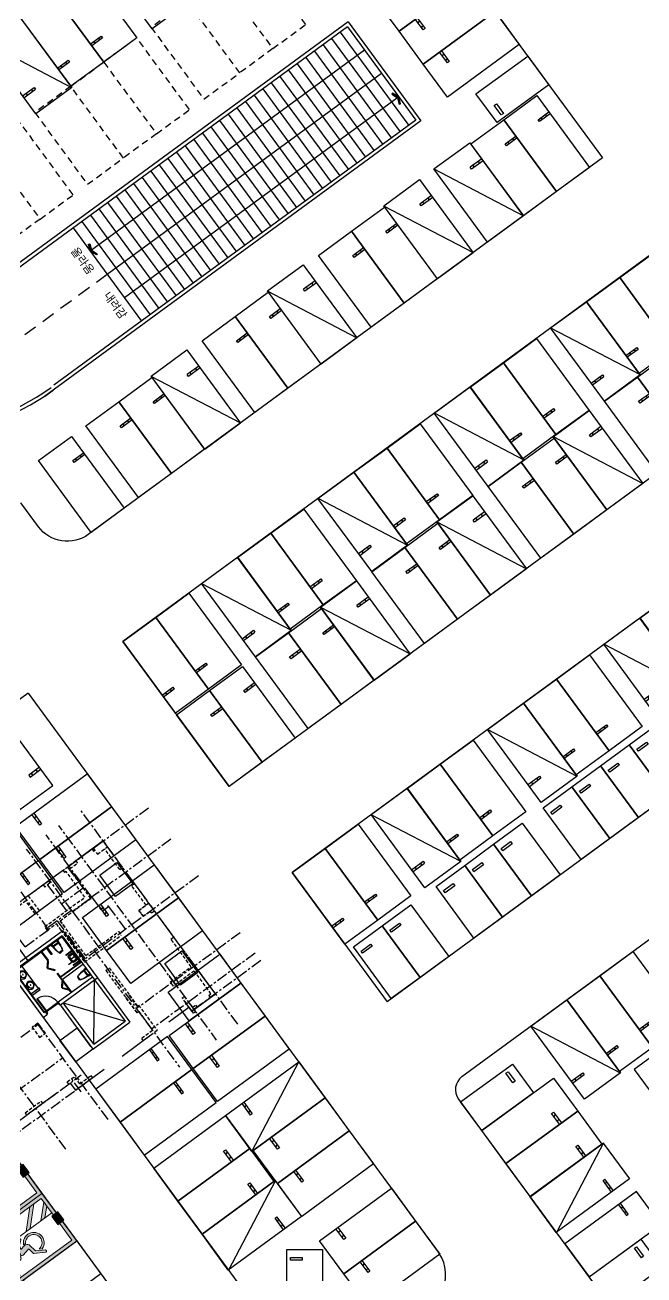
# Model space of a CAD drawing. Header units: millimetres. Extents: x 75184266 to 76346726, y -35077925 to -33679385.
# Drawn here: x 75350275 to 75385031, y -34626983 to -34556720 of the extents above; entities that cross this region are included whole.
import ezdxf
from ezdxf.enums import TextEntityAlignment as Align

# ---------------------------------------------------------------- set-up
doc = ezdxf.new("R2010")
doc.units = ezdxf.units.MM
doc.header["$LTSCALE"] = 50
doc.header["$MEASUREMENT"] = 0
for name, pattern in [('CENTER', [2, 1.25, -0.25, 0.25, -0.25]), ('HIDDEN2', [0.1875, 0.125, -0.0625]), ('XR-지하3층$0$-HID', [2.5, 1.5, -1]), ('XR-지하3층$0$H', [1.3, 0.8, -0.5]), ('XR-지하3층$0$HD', [2.5, 1.5, -1]), ('XR-지하3층$0$HIDDEN2', [0.1875, 0.125, -0.0625])]:
    doc.linetypes.add(name, pattern=pattern)
doc.layers.get('0').update_dxf_attribs({"linetype": 'CONTINUOUS'})
doc.layers.get('Defpoints').update_dxf_attribs({"color": 51, "linetype": 'CONTINUOUS'})
for name, color, linetype in [('CEN', 1, 'CENTER'), ('XR-지하3층$0$1712-PL$0$DOOR', 4, 'CONTINUOUS'), ('XR-지하3층$0$1HIDDEN2', 1, 'XR-지하3층$0$HIDDEN2'), ('XR-지하3층$0$5', 5, 'CONTINUOUS'), ('XR-지하3층$0$A-주차', 9, 'CONTINUOUS'), ('XR-지하3층$0$hat', 8, 'CONTINUOUS'), ('XR-지하3층$0$W1', 3, 'CONTINUOUS'), ('XR-지하3층$0$XR-1F-PLAN$0$A-EQP1', 1, 'CONTINUOUS'), ('XR-지하3층$0$XR-1F-PLAN$0$A-FIN6', 6, 'CONTINUOUS'), ('XR-지하3층$0$XR-1F-PLAN$0$A-WAL3', 3, 'CONTINUOUS'), ('XR-지하3층$0$일반주차', 8, 'CONTINUOUS'), ('XR-지하3층$0$장애인', 11, 'CONTINUOUS'), ('XR-지하3층$0$확장형주차', 8, 'CONTINUOUS')]:
    doc.layers.add(name, color=color, linetype=linetype)
doc.layers.add('건축', color=8, linetype='CONTINUOUS', plot=False)
doc.styles.add('XR-지하3층$0$유형1', font='')
doc.styles.get('XR-지하3층$0$유형1').set_extended_font_data('Malgun Gothic')

# ---------------------------------------------------------------- blocks, each defined once
blk = doc.blocks.new('XR-지하3층$0$확장형 주차')
at = {"layer": 'XR-지하3층$0$확장형주차', "color": 7}
for p, q in [((0, 3965), (800, 3965)), ((0, 3835), (800, 3835)), ((800, 3835), (800, 3965))]:
    blk.add_line(p, q, dxfattribs=at)
blk.add_lwpolyline([(2500, 5100), (0, 0)], dxfattribs=at)
blk.add_lwpolyline([(2500, 5091), (0, 5091), (0, -9), (2500, -9)], close=True, dxfattribs=at)
for centre in [(238, 3900), (613, 3900)]:
    blk.add_circle(centre, 17.5, dxfattribs=at)
blk = doc.blocks.new('XR-지하3층$0$A$C73B52ADF')
at = {"layer": 'XR-지하3층$0$A-주차', "elevation": 0}
for points in [[(-2038, 2466), (-38, 2466), (-38, -1134), (-2038, -1134)], [(-1166, 2021), (-1166, 1871), (-1832, 1871), (-1832, 2021)]]:
    blk.add_lwpolyline(points, close=True, dxfattribs=at)
blk = doc.blocks.new('XR-지하3층$0$일반형 주차')
at = {"layer": 'XR-지하3층$0$일반주차'}
for p, q in [((750, 3865), (0, 3865)), ((0, 3735), (750, 3735)), ((750, 3735), (750, 3865))]:
    blk.add_line(p, q, dxfattribs=at)
blk.add_lwpolyline([(2300, 5000), (0, 5000), (0, 0), (2300, 0)], close=True, dxfattribs=at)
for centre in [(238, 3800), (563, 3800)]:
    blk.add_circle(centre, 17.5, dxfattribs=at)
blk = doc.blocks.new('XR-지하3층$0$ARROWX')
blk.add_lwpolyline([(-0.2, -0.5), (-0.293, -0.463), (-0.108, 0), (-0.293, 0.463), (-0.2, 0.5), (0, 0)], close=True)
for points in [[(-0.2, 0.5), (-0.293, 0.463), (0, 0), (-0.108, 0)], [(0, 0), (-0.108, 0), (-0.2, -0.5), (-0.293, -0.463)]]:
    blk.add_solid(points)
blk = doc.blocks.new('XR-지하3층$0$장애인 주차')
at = {"layer": 'XR-지하3층$0$5', "ltscale": 4}
h = blk.add_hatch(color=7, dxfattribs=at)
h.dxf.hatch_style = 1
h.paths.add_polyline_path([(3842, -695), (4402, -695), (4402, -1115), (3842, -1115)])
h.paths.add_polyline_path([(3892, -1065), (4352, -1065), (4352, -745), (3892, -745)], flags=16)
h.paths.add_polyline_path([(3982, -990), (3988, -973), (4011, -981), (4046, -898), (4136, -898), (4137, -881), (4072, -881), (4072, -863), (4138, -863), (4142, -810, -3.72247), (4161, -797), (4152, -916), (4058, -916), (4021, -1003)], flags=0)
h = blk.add_hatch(color=256, dxfattribs=at)
h.dxf.hatch_style = 1
h.paths.add_polyline_path([(4352, -1065), (4352, -745), (3892, -745), (3892, -1065)])
at = {"layer": 'XR-지하3층$0$hat'}
h = blk.add_hatch(color=7, dxfattribs=at)
edge = h.paths.add_edge_path()
edge.add_line((4161, -797), (4152, -916))
edge.add_line((4152, -916), (4058, -916))
edge.add_line((4058, -916), (4021, -1003))
edge.add_line((4021, -1003), (3982, -990))
edge.add_line((3982, -990), (3988, -973))
edge.add_line((3988, -973), (4011, -981))
edge.add_line((4011, -981), (4046, -898))
edge.add_line((4046, -898), (4136, -898))
edge.add_line((4136, -898), (4137, -881))
edge.add_line((4137, -881), (4072, -881))
edge.add_line((4072, -881), (4072, -863))
edge.add_line((4072, -863), (4138, -863))
edge.add_line((4138, -863), (4142, -810))
edge.add_arc((4140, -787), 22.8, -24.88273, 274.96983, ccw=False)
edge = h.paths.add_edge_path()
edge.add_line((4048, -981), (4058, -958))
edge.add_arc((4127, -942), 71.5, 192.8781, 416.16881)
edge.add_line((4167, -882), (4169, -863))
edge.add_arc((4127, -942), 89.2, 206.53502, 422.4866, ccw=False)
at = {"layer": 'XR-지하3층$0$장애인', "lineweight": 5, "true_color": 0xffffff}
blk.add_hatch(color=7, dxfattribs=at).paths.add_polyline_path([(2472, 3995), (2472, -1005), (3842, -1005), (3842, -805), (2672, -805), (2672, 3795), (5572, 3795), (5572, -805), (4402, -805), (4402, -1005), (5772, -1005), (5772, 3995)])
h = blk.add_hatch(color=7, dxfattribs=at)
h.paths.add_polyline_path([(5572, 2795), (5572, 3078), (4855, 3795), (4572, 3795)])
h.paths.add_polyline_path([(4572, 3045), (4572, 2762), (5572, 1762), (5572, 2045)])
h.paths.add_polyline_path([(4572, 2012), (4572, 1729), (5572, 729), (5572, 1012)])
h.paths.add_polyline_path([(5572, -304), (5572, -21), (4572, 979), (4572, 696)])
h.paths.add_polyline_path([(4572, -54), (4572, -336), (5041, -805), (5323, -805)])
h = blk.add_hatch(color=7, dxfattribs=at)
h.paths.add_polyline_path([(3763, 2216, -1), (3463, 2216, -1)])
h.paths.add_polyline_path([(3992, 1503, -0.343093), (3870, 1283), (3381, 1194), (3090, 708, -0.931653), (2987, 770), (3330, 1379), (3639, 1415, 0.446048), (3689, 1485), (3600, 1888, -0.596144), (3699, 2009), (4214, 1851), (4443, 1569, -0.883364), (4355, 1493), (4151, 1741), (3925, 1810)])
h.paths.add_polyline_path([(4053, 1393), (4055, 1528, -1.526545), (3257, 820), (3348, 969, 1.638056)])
at = {"layer": 'XR-지하3층$0$1HIDDEN2', "color": 11}
for points in [[(4161, -797), (4152, -916), (4058, -916), (4021, -1003), (3982, -990), (3988, -973), (4011, -981), (4046, -898), (4136, -898), (4137, -881), (4072, -881), (4072, -863), (4138, -863), (4142, -810)], [(4167, -882), (4169, -863)]]:
    blk.add_lwpolyline(points, dxfattribs=at)
for centre, radius, start, end in [((4127, -942), 89.2, 206.53502, 62.4866), ((4127, -942), 71.5, 192.8781, 56.16881), ((4140, -787), 22.8, 335.11727, 274.96983)]:
    blk.add_arc(centre, radius, start, end, dxfattribs=at)
at = {"layer": 'XR-지하3층$0$5', "lineweight": 5}
for p, q in [((4572, 3795), (4572, -805)), ((5572, 2795), (4572, 3795)), ((5572, 3078), (4855, 3795)), ((5572, 2045), (4572, 3045)), ((5572, 1762), (4572, 2762)), ((5572, 1012), (4572, 2012)), ((5572, 729), (4572, 1729)), ((5572, -21), (4572, 979)), ((5572, -304), (4572, 696)), ((5323, -805), (4572, -54)), ((5041, -805), (4572, -336))]:
    blk.add_line(p, q, dxfattribs=at)
at = {"layer": 'XR-지하3층$0$5', "ltscale": 4}
for p, q in [((4165, -1005), (4165, -805)), ((4165, -805), (4165, -905))]:
    blk.add_line(p, q, dxfattribs=at)
at = {"layer": 'XR-지하3층$0$5', "lineweight": 5}
for points in [[(3842, -1005), (2472, -1005), (2472, 3995), (5772, 3995), (5772, -1005), (4402, -1005)], [(3842, -805), (2672, -805), (2672, 3795), (5572, 3795), (5572, -805), (4402, -805)]]:
    blk.add_lwpolyline(points, dxfattribs=at)
at = {"layer": 'XR-지하3층$0$5', "ltscale": 4}
for points in [[(3842, -695), (3842, -1115), (4402, -1115), (4402, -695)], [(3892, -745), (3892, -1065), (4352, -1065), (4352, -745)]]:
    blk.add_lwpolyline(points, close=True, dxfattribs=at)
at = {"layer": 'XR-지하3층$0$장애인', "color": 8, "lineweight": 5}
for p, q in [((3689, 1485), (3600, 1888, 0)), ((3699, 2009, 0), (4214, 1851, 0)), ((3925, 1810, 0), (4151, 1741, 0)), ((4055, 1528), (4053, 1393)), ((4151, 1741, 0), (4355, 1493, 0)), ((4214, 1851, 0), (4443, 1569, 0)), ((3348, 969), (3257, 820))]:
    blk.add_line(p, q, dxfattribs=at)
at = {"layer": 'XR-지하3층$0$장애인', "color": 7, "lineweight": 5}
for points in [[(3523, 2720), (2773, 2720), (2773, 2870), (3523, 2870)], [(4473, 2720), (3723, 2720), (3723, 2870), (4473, 2870)]]:
    blk.add_lwpolyline(points, close=True, dxfattribs=at)
at = {"layer": 'XR-지하3층$0$장애인', "color": 8, "lineweight": 5}
for points in [[(3094, 715, -1.000002), (2987, 770), (3330, 1379), (3640, 1415)], [(3992, 1503, -0.343093), (3870, 1283), (3381, 1194), (3094, 715)]]:
    blk.add_lwpolyline(points, format="xyb", dxfattribs=at)
at = {"layer": 'XR-지하3층$0$장애인', "color": 8, "lineweight": 5, "extrusion": (0.976964, 0.213404, 0), "elevation": 4221}
blk.add_lwpolyline([(617, 0), (931, 0)], dxfattribs=at)
at = {"layer": 'XR-지하3층$0$장애인', "color": 8, "lineweight": 5}
blk.add_circle((3613, 2216), 150, dxfattribs=at)
for centre, radius, start, end in [((3810, 1000), 582, 198.00599, 65.09494), ((3682, 1922, 0), 88.4, 79.11433, 202.31847), ((3632, 1473), 57.7, 276.27861, 12.43535), ((4394, 1537, 0), 58.8, 227.96553, 33.79043), ((3809, 1000), 462, 183.85247, 58.2396)]:
    blk.add_arc(centre, radius, start, end, dxfattribs=at)
blk = doc.blocks.new('XR-지하3층$0$XR-1F-PLAN$0$좌변기')
at = {"layer": 'XR-지하3층$0$XR-1F-PLAN$0$A-EQP1'}
for points in [[(-544, 76), (-544, 111, 0.414214), (-554, 121), (-672, 121, 0.414214), (-682, 111), (-682, -319, 0.414214), (-672, -329), (-554, -329, 0.414214), (-544, -319), (-544, -284)], [(-544, 111, -0.030636), (-266, 76, -0.045977), (-84, 34, -0.042274), (0, 0), (0, -104)], [(-534, -281, 0.029867), (-268, -275, 0.046073), (-88, -233, 0.030504), (-29, -211, 0.291302), (-24, -202), (-23, -105), (-24, -8, 0.291302), (-29, 1, 0.030504), (-88, 23, 0.046073), (-268, 65, 0.029888), (-534, 71)], [(-544, -319, 0.030636), (-266, -284, 0.045977), (-84, -242, 0.042274), (0, -208), (0, -104)]]:
    blk.add_lwpolyline(points, format="xyb", dxfattribs=at)
blk.add_lwpolyline([(-502, -284), (-502, 76), (-682, 76), (-682, -284)], close=True, dxfattribs=at)
for points in [[(-667, 64, 0.336088), (-682, 48), (-682, -256, 0.369332), (-666, -273, 0.014927), (-534, -281), (-534, 71, 0.014968)], [(-496, 67, 0.408431), (-504, 58), (-505, -105), (-504, -268, 0.408431), (-496, -277, 0.024723), (-268, -270, 0.046051), (-89, -228, 0.030519), (-31, -206, 0.289645), (-29, -202), (-28, -105), (-29, -8, 0.289645), (-31, -4, 0.030519), (-89, 18, 0.046051), (-268, 60, 0.024723)]]:
    blk.add_lwpolyline(points, format="xyb", close=True, dxfattribs=at)
blk = doc.blocks.new('XR-지하3층$0$XR-1F-PLAN$0$A$C56F60109')
at = {"layer": 'Defpoints'}
blk.add_line((380, 375), (380, 0), dxfattribs=at)
at = {"layer": 'XR-지하3층$0$XR-1F-PLAN$0$A-EQP1'}
for p, q in [((0, 5), (0, 0)), ((10, 25), (50, 25)), ((10, 25), (10, 15)), ((10, 15), (50, 15)), ((15, 410), (15, 25)), ((45, 410), (45, 25)), ((50, 25), (50, 15)), ((60, 5), (60, 0)), ((618, 50), (143, 50)), ((350, 144), (412, 144)), ((380, 175), (380, 113)), ((700, 5), (700, 0)), ((750, 25), (710, 25)), ((710, 25), (710, 15)), ((750, 15), (710, 15)), ((715, 410), (715, 25)), ((745, 410), (745, 25)), ((750, 25), (750, 15)), ((760, 5), (760, 0))]:
    blk.add_line(p, q, dxfattribs=at)
blk.add_lwpolyline([(568, 375), (618, 325), (618, 0), (143, 0), (143, 325), (193, 375)], close=True, dxfattribs=at)
for points in [[(387, 66), (550, 66), (550, 288, 0.272815), (544, 300, 0.070145), (499, 317, 0.03268), (447, 325, 0.023671), (375, 328, 0.023671), (303, 325, 0.03268), (251, 317, 0.070145), (207, 300, 0.272815), (200, 288), (200, 66), (373, 66)], [(371, 17), (374, 87, -1), (386, 87), (389, 17, -0.414045), (380, 8, -0.414045), (371, 17)]]:
    blk.add_lwpolyline(points, format="xyb", dxfattribs=at)
for centre, radius in [((30, 249), 15), ((353, 34), 15.3), ((380, 144), 15), ((407, 34), 15.3), ((730, 249), 15)]:
    blk.add_circle(centre, radius, dxfattribs=at)
for centre, radius, start, end in [((10, 5), 10, 90, 180), ((30, 410), 15, 0, 180), ((50, 5), 10, 0, 90), ((710, 5), 10, 90, 180), ((730, 410), 15, 0, 180), ((750, 5), 10, 0, 90)]:
    blk.add_arc(centre, radius, start, end, dxfattribs=at)
blk = doc.blocks.new('XR-지하3층$0$XR-1F-PLAN$0$1LAVA01')
at = {"layer": 'XR-지하3층$0$XR-1F-PLAN$0$A-EQP1'}
for p, q in [((-29, -30), (29, -30)), ((-29, -58), (-26, -58)), ((-21, -63), (-14, -139)), ((-14, -139), (14, -139)), ((14, -139), (21, -63)), ((26, -58), (29, -58))]:
    blk.add_line(p, q, dxfattribs=at)
blk.add_lwpolyline([(-18, -100, 0.064435), (-72, -112, 0.091719), (-132, -146, 0.103599), (-172, -198, 0.113912), (-186, -258, 0.113912), (-172, -317, 0.103599), (-132, -369, 0.091719), (-72, -403, 0.084785), (0, -416, 0.084785), (72, -403, 0.091719), (132, -369, 0.103599), (172, -317, 0.113912), (186, -258, 0.113912), (172, -198, 0.103599), (132, -146, 0.091719), (72, -112, 0.064435), (18, -100, 0.084785)], format="xyb", dxfattribs=at)
for centre, radius in [((0, -230), 230), ((0, -258), 15)]:
    blk.add_circle(centre, radius, dxfattribs=at)
for centre, radius, start, end in [((-50, -44), 25, 34.0558, 325.9442), ((-26, -63), 5, 5.39095, 90), ((26, -63), 5, 90, 174.60905), ((50, -44), 25, 214.0558, 145.9442)]:
    blk.add_arc(centre, radius, start, end, dxfattribs=at)
blk = doc.blocks.new('XR-지하3층$0$1712-PL$0$FSD1000')
at = {"layer": 'XR-지하3층$0$1712-PL$0$DOOR', "color": 9}
for p, q in [((25, -101, 0), (865, -101, 0)), ((40, -146, 0), (850, -146, 0))]:
    blk.add_line(p, q, dxfattribs=at)
at = {"layer": 'XR-지하3층$0$1712-PL$0$DOOR', "elevation": 0}
for points in [[(25, 739), (25, -101), (70, -101), (70, 739)], [(-5, -251), (-5, -101), (25, -101), (25, -146), (40, -146), (40, -251)], [(895, -251), (895, -101), (865, -101), (865, -146), (850, -146), (850, -251)]]:
    blk.add_lwpolyline(points, close=True, dxfattribs=at)
at = {"layer": 'XR-지하3층$0$1712-PL$0$DOOR', "color": 9}
blk.add_arc((25, -101, 0), 840, 360, 86.92911, dxfattribs=at)
blk = doc.blocks.new('XR-지하3층$0$A$C0D98130B')
at = {"layer": 'XR-지하3층$0$W1', "ltscale": 0.5}
for p, q in [((-2370, 1630, 0), (271, 3567, 0)), ((330, 3486, 0), (271, 3567, 0)), ((-2090, 1587, 0), (389, 3406, 0)), ((1636, 1368, 0), (228, 3287, 0)), ((389, 3406, 0), (330, 3486, 0)), ((1797, 1487, 0), (389, 3406, 0)), ((-2370, 1630, 0), (-134, -1418, 0)), ((-2090, 1587, 0), (-91, -1139, 0)), ((1796, 1486, 0), (1635, 1368, 0)), ((2329, 761, 0), (2168, 643, 0)), ((2507, 519, 0), (2329, 761, 0)), ((-134, -1418, 0), (2507, 519, 0)), ((-91, -1139, 0), (2227, 562, 0)), ((929, 354, 0), (848, 294, 0)), ((1203, -189, 0), (848, 294, 0)), ((1284, -130, 0), (929, 354, 0)), ((2227, 562, 0), (2168, 643, 0))]:
    blk.add_line(p, q, dxfattribs=at)
at = {"layer": 'XR-지하3층$0$W1', "ltscale": 100}
blk.add_line((-294, -862, 0), (-91, -1139, 0), dxfattribs=at)
at = {"layer": 'XR-지하3층$0$XR-1F-PLAN$0$A-EQP1'}
for p, q in [((364, 1589, 0), (1086, 2118, 0)), ((13, 1331, 0), (243, 1500, 0)), ((261, 1476, 0), (31, 1307, 0)), ((1103, 2094, 0), (382, 1565, 0)), ((414, 1588, 0), (396, 1612, 0)), ((970, 1996, 0), (952, 2020, 0)), ((-1208, 435, 0), (-712, 799, 0)), ((-695, 775, 0), (-1191, 411, 0)), ((-695, 775, 0), (-712, 799, 0)), ((31, 1307, 0), (13, 1331, 0))]:
    blk.add_line(p, q, dxfattribs=at)
at = {"layer": 'XR-지하3층$0$XR-1F-PLAN$0$A-EQP1', "elevation": 0}
for points in [[(416, 1618), (840, 1590), (838, 1561), (414, 1588)], [(941, 2003), (840, 1590), (869, 1583), (970, 1996)], [(-693, 805), (-269, 777), (-271, 747), (-695, 775)], [(-168, 1190), (-269, 777), (-239, 770), (-139, 1183)]]:
    blk.add_lwpolyline(points, close=True, dxfattribs=at)
blk.add_lwpolyline([(-1432, 740), (-1065, 1009, -1), (-1041, 977), (-1408, 707)], format="xyb", dxfattribs=at)
at = {"layer": 'XR-지하3층$0$XR-1F-PLAN$0$A-EQP1', "linetype": 'Continuous', "elevation": 0}
blk.add_lwpolyline([(-91, -1139), (1203, -189), (878, 254), (-416, -695)], close=True, dxfattribs=at)
at = {"layer": 'XR-지하3층$0$XR-1F-PLAN$0$A-FIN6'}
for p, q in [((-2061, 1546, 0), (-609, 2611, 0)), ((-585, 2629, 0), (-2036, 1564, 0)), ((237, 1458, 0), (-639, 2651, 0)), ((-84, -1097, 0), (-2066, 1604, 0)), ((382, 1565, 0), (237, 1458, 0)), ((-84, -1097, 0), (2209, 586, 0))]:
    blk.add_line(p, q, dxfattribs=at)
at = {"layer": 'XR-지하3층$0$XR-1F-PLAN$0$A-WAL3', "ltscale": 5}
for p, q in [((243, 1500, 0), (-615, 2669, 0)), ((364, 1589, 0), (-494, 2758, 0)), ((364, 1589, 0), (243, 1500, 0))]:
    blk.add_line(p, q, dxfattribs=at)
at = {"rotation": 126.293795718509}
blk.add_blockref('XR-지하3층$0$1712-PL$0$FSD1000', (2083, 587, 0), dxfattribs=at)
at = {"layer": 'XR-지하3층$0$XR-1F-PLAN$0$A-EQP1', "rotation": 306.2657939504788}
blk.add_blockref('XR-지하3층$0$XR-1F-PLAN$0$좌변기', (401, 2568, 0), dxfattribs=at)
at = {"layer": 'XR-지하3층$0$XR-1F-PLAN$0$A-EQP1', "extrusion": (0, 0, -1), "xscale": -1, "zscale": -1, "rotation": 143.734870406842}
blk.add_blockref('XR-지하3층$0$XR-1F-PLAN$0$A$C56F60109', (662, 2573, 0), dxfattribs=at)
at = {"layer": 'XR-지하3층$0$XR-1F-PLAN$0$A-EQP1', "xscale": -0.9999999999999996, "rotation": 216.2644652505396}
blk.add_blockref('XR-지하3층$0$XR-1F-PLAN$0$좌변기', (-1107, 1451, 0), dxfattribs=at)
at = {"layer": 'XR-지하3층$0$XR-1F-PLAN$0$A-EQP1', "linetype": 'Continuous', "extrusion": (-4.95176e-11, -5.53307e-11, -1), "zscale": -0.9999999999999998, "rotation": 143.7348703911819}
for p in [(-840, -394, 0), (-253, -824, 0)]:
    blk.add_blockref('XR-지하3층$0$XR-1F-PLAN$0$1LAVA01', p, dxfattribs=at)

msp = doc.modelspace()

# ---------------------------------------------------------------- linework, layer by layer
at = {"layer": 'CEN', "ltscale": 10}
for p, q in [((75352664.1, -34604053.6), (75353935.3, -34605787.5)), ((75351543.1, -34605061.5), (75352203.6, -34605962.4)), ((75353935.3, -34605787.5), (75354729.7, -34605205.1)), ((75352237.8, -34606009.1), (75352696, -34606634.1)), ((75351000.7, -34612905), (75354917.5, -34618247.5))]:
    msp.add_line(p, q, dxfattribs=at)
for points in [[(75352664.1, -34604053.6), (75357209.4, -34600721.2)], [(75362224.2, -34612890.6), (75353382.5, -34600830.7)], [(75354729.7, -34605205.1), (75352172.8, -34601717.6)], [(75354011.9, -34605731.4), (75351455.1, -34602243.8)], [(75354729.7, -34605205.1), (75358480.6, -34602455.2)], [(75352940.9, -34606553.8), (75350366.3, -34603042)], [(75352490.7, -34604180.7), (75346937, -34608252.4)], [(75351601.9, -34607560.3), (75349015.5, -34604032.4)], [(75360015, -34604548), (75353651, -34609213.6)], [(75353539.2, -34605247.2), (75352329.4, -34606134.1)], [(75358782.8, -34610733.5), (75354729.7, -34605205.1)], [(75353953.1, -34605811.7), (75352940.9, -34606553.8)], [(75354011.9, -34605731.4), (75354603.2, -34606537.8)], [(75352893.6, -34606489.2), (75352087.1, -34607080.5)], [(75352940.9, -34606553.8), (75354457.5, -34608622.4)], [(75354603.2, -34606537.8), (75354966.1, -34606271.8)], [(75354966.1, -34606271.8), (75354918.8, -34606207.2)], [(75354966.1, -34606271.8), (75355909.2, -34607558.1)], [(75352087.1, -34607080.5), (75351445.8, -34607550.7)], [(75352087.1, -34607080.5), (75353651, -34609213.6)], [(75350275.2, -34608532.9), (75349802.2, -34607887.7)], [(75350275.2, -34608532.9), (75351601.9, -34607560.3)], [(75362356.4, -34607741.6), (75356536.8, -34612008.2)], [(75354121.5, -34608713.7), (75358945.9, -34615294.1)], [(75363198.9, -34608890.8), (75357379.4, -34613157.4)], [(75363509.3, -34609314.2), (75359645.5, -34612147)], [(75358357.2, -34610153), (75361014.5, -34613777.5)], [(75343592.4, -34618336.4), (75351000.7, -34612905)], [(75344967.1, -34620211.5), (75352375.4, -34614780.1)], [(75348627.5, -34614564.3), (75352582.8, -34619959.2)], [(75345794.9, -34621340.5), (75353437, -34615737.7)], [(75346090.5, -34621743.8), (75353611.7, -34616229.7)], [(75353421.1, -34616679.9), (75352918.2, -34615994)]]:
    msp.add_lwpolyline(points, dxfattribs=at)
at = {"layer": '건축'}
for p, q in [((75367385.8, -34543300.9), (75382699.6, -34564188.7)), ((75386247.2, -34569027.6), (75355762.4, -34591377.5)), ((75392219, -34577173), (75361734.2, -34599522.9)), ((75395766.6, -34582011.9), (75365281.8, -34604361.7)), ((75355762.4, -34591377.5), (75361734.2, -34599522.9)), ((75350450.6, -34594279.9), (75342305.2, -34600251.7)), ((75350450.6, -34594279.9), (75373539.3, -34625772.5)), ((75333997.7, -34598902.5), (75360575.1, -34635153.6)), ((75342305.2, -34600251.7), (75363494.5, -34629153.6)), ((75365281.8, -34604361.7), (75370603.2, -34611620))]:
    msp.add_line(p, q, dxfattribs=at)
at = {"layer": '건축', "ltscale": 1000}
for p, q in [((75368422.8, -34556549.5), (75347791.2, -34571674.5, 0)), ((75368379.3, -34556828.4), (75347909.5, -34571835.8)), ((75368379.7, -34556828.9), (75372222.5, -34562070.5)), ((75368422.7, -34556549.3), (75372502.1, -34562113.5)), ((75367492.5, -34557479.3), (75371334.8, -34562721.3)), ((75367976.4, -34557124.5), (75371818.7, -34562366.5)), ((75366524.7, -34558188.7), (75370367.1, -34563430.8)), ((75367008.6, -34557834), (75370851, -34563076)), ((75365556.9, -34558898.2), (75369399.3, -34564140.3)), ((75366040.8, -34558543.5), (75369883.2, -34563785.5)), ((75364589.1, -34559607.7), (75368431.5, -34564849.8)), ((75365073, -34559253), (75368915.4, -34564495.1)), ((75363621.3, -34560317.2), (75367463.8, -34565559.3)), ((75364105.2, -34559962.5), (75367947.6, -34565204.6)), ((75362653.5, -34561026.7), (75366496, -34566268.9)), ((75363137.4, -34560672), (75366979.9, -34565914.1)), ((75361685.7, -34561736.2), (75365528.2, -34566978.4)), ((75362169.6, -34561381.5), (75366012.1, -34566623.6)), ((75372502.1, -34562113.5), (75351370.7, -34577605.9)), ((75372222.5, -34562070.5), (75351898, -34576971.3)), ((75360717.9, -34562445.7), (75364560.4, -34567687.9)), ((75361201.8, -34562090.9), (75365044.3, -34567333.1)), ((75359750.1, -34563155.2), (75363592.7, -34568397.4)), ((75360234, -34562800.4), (75364076.6, -34568042.7)), ((75358782.3, -34563864.7), (75362624.9, -34569106.9)), ((75359266.2, -34563509.9), (75363108.8, -34568752.2)), ((75357814.6, -34564574.2), (75361657.1, -34569816.5)), ((75358298.5, -34564219.4), (75362141, -34569461.7)), ((75356846.8, -34565283.7), (75360689.4, -34570526)), ((75357330.7, -34564928.9), (75361173.2, -34570171.2)), ((75355879, -34565993.1), (75359721.6, -34571235.5)), ((75356362.9, -34565638.4), (75360205.5, -34570880.7)), ((75354911.2, -34566702.6), (75358753.8, -34571945)), ((75355395.1, -34566347.9), (75359237.7, -34571590.3)), ((75353943.4, -34567412.1), (75357786, -34572654.5)), ((75354427.3, -34567057.4), (75358269.9, -34572299.8)), ((75353459.5, -34567766.9), (75357302.2, -34573009.3)), ((75352076.7, -34577212.4), (75352076.4, -34577212.6))]:
    msp.add_line(p, q, dxfattribs=at)
at = {"layer": '건축', "ltscale": 0.5}
for p, q in [((75369340.1, -34558138.9), (75353936.1, -34569432.3)), ((75370300.9, -34559449.4), (75354896.9, -34570742.8)), ((75371261.7, -34560760), (75355857.7, -34572053.4)), ((75352975.6, -34568121.6), (75356818.3, -34573364.1)), ((75401088, -34589270.2), (75370603.2, -34611620)), ((75354338.7, -34610270.3, 0), (75356169.4, -34612767.4, 0)), ((75354338.7, -34610270.3, 0), (75356169.4, -34612767.4, 0)), ((75354130.2, -34614014.4, 0), (75354177.4, -34610388.6, 0)), ((75354130.2, -34614014.4, 0), (75354177.4, -34610388.6, 0)), ((75354177.4, -34610388.6, 0), (75355889.8, -34612724.3, 0)), ((75354177.4, -34610388.6, 0), (75355889.8, -34612724.3, 0)), ((75354130.2, -34614014.4, 0), (75352419.8, -34611678.3, 0)), ((75352419.8, -34611678.3, 0), (75355889.8, -34612724.3)), ((75354130.2, -34614014.4, 0), (75352419.8, -34611678.3, 0)), ((75352419.8, -34611678.3, 0), (75355889.8, -34612724.3)), ((75353968.9, -34614132.7, 0), (75352258.4, -34611796.5, 0)), ((75353968.9, -34614132.7, 0), (75352258.4, -34611796.5, 0)), ((75354087.8, -34614293.5), (75356169.4, -34612767.4)), ((75354087.8, -34614293.5), (75356169.4, -34612767.4)), ((75354130.2, -34614014.4), (75355889.8, -34612724.3)), ((75354130.2, -34614014.4), (75355889.8, -34612724.3))]:
    msp.add_line(p, q, dxfattribs=at)
at = {"layer": '건축', "linetype": 'XR-지하3층$0$HD', "ltscale": 10}
msp.add_line((75354896.9, -34570742.8), (75349843.1, -34574448), dxfattribs=at)
at = {"layer": '건축', "linetype": 'HIDDEN2', "ltscale": 30}
for p, q in [((75354144, -34602968.6), (75354668.2, -34602584.3)), ((75354668.2, -34602584.3), (75354816, -34602785.9)), ((75354039.1, -34603045.5), (75354127.8, -34603166.5)), ((75353135.9, -34603707.7), (75353224.6, -34603828.7)), ((75352692.3, -34604032.9), (75352410.1, -34604239.8)), ((75352410.1, -34604239.8), (75352498.7, -34604360.8)), ((75355600.7, -34604194.5), (75355762, -34604076.3)), ((75355600.7, -34604194.5), (75355762, -34604076.3)), ((75351587.4, -34604842.9), (75351297.1, -34605055.8)), ((75351587.4, -34604842.9), (75351676.1, -34604963.9)), ((75356263, -34605097.8), (75356424.2, -34604979.5)), ((75351379.6, -34607400.8), (75353637.8, -34605745.3)), ((75352253.3, -34607070.3), (75353987.2, -34605799.1)), ((75356669.7, -34606498.3), (75357234.3, -34606084.4)), ((75356906.2, -34606820.9), (75357470.8, -34606407)), ((75357323, -34606205.4), (75357470.8, -34606407)), ((75357386.4, -34606630.1), (75357547.6, -34606511.9)), ((75351527.4, -34607602.4), (75352027.4, -34607235.9)), ((75353690, -34609030), (75352519.3, -34607433.2)), ((75352293.5, -34607598.8), (75353612, -34609397.2)), ((75353612, -34609397.2), (75355676.6, -34607883.6)), ((75353690, -34609030), (75355528.8, -34607682)), ((75358462.5, -34608097.9), (75358623.7, -34607979.6)), ((75354807.1, -34609860.2), (75355942.3, -34611408.7)), ((75355008.7, -34609712.4), (75356143.9, -34611260.9)), ((75359104.5, -34611409.1), (75359225.5, -34611320.4)), ((75359246.4, -34611602.6), (75359335.1, -34611723.6)), ((75360589.1, -34611269.2), (75360718.1, -34611174.6)), ((75360589.1, -34611269.2), (75360677.8, -34611390.2)), ((75356651.9, -34611818.4), (75357692.5, -34613237.8)), ((75356668, -34612178.6), (75357442.5, -34613235.1)), ((75359677.8, -34611937.3), (75359847.1, -34611813.2)), ((75359847.1, -34611813.2), (75359935.8, -34611934.1)), ((75350801, -34612970.9), (75351002.6, -34612823)), ((75357442.5, -34613235.1), (75356813.5, -34613696.3)), ((75356813.5, -34613696.3), (75356902.2, -34613817.3)), ((75357692.5, -34613237.8), (75356902.2, -34613817.3)), ((75352646.7, -34616131.1), (75353050, -34615835.5)), ((75353345.6, -34616238.7), (75353974.7, -34615777.5)), ((75353974.7, -34615777.5), (75354063.4, -34615898.5)), ((75352735.4, -34616252.1), (75352646.7, -34616131.1)), ((75352735.4, -34616252.1), (75352695.1, -34616281.7)), ((75350275.7, -34617869.4), (75351179, -34617207.2)), ((75350364.4, -34617990.4), (75351428.9, -34617209.9)), ((75351267.6, -34617328.2), (75351179, -34617207.2)), ((75350275.7, -34617869.4), (75350364.4, -34617990.4))]:
    msp.add_line(p, q, dxfattribs=at)
at = {"layer": '건축', "ltscale": 2}
for p, q in [((75374811.7, -34615834.7), (75385328.7, -34608124.2)), ((75374618, -34617092.7), (75383079.4, -34628633.8))]:
    msp.add_line(p, q, dxfattribs=at)
at = {"layer": '건축', "linetype": 'XR-지하3층$0$-HID', "ltscale": 5, "elevation": 0}
for points in [[(75363083.8, -34552654.7), (75361228.9, -34554014.6), (75364185.2, -34558047), (75366040.1, -34556687.1)], [(75359374, -34555374.5), (75361228.9, -34554014.6), (75364185.2, -34558047), (75362330.3, -34559406.9)], [(75359374, -34555374.5), (75357357.8, -34556852.7), (75360314.1, -34560885.1), (75362330.3, -34559406.9)], [(75356551.3, -34557443.9), (75354696.4, -34558803.9), (75357652.8, -34562836.2), (75359507.7, -34561476.3)], [(75352841.6, -34560163.8), (75354696.4, -34558803.9), (75357652.8, -34562836.2), (75355797.9, -34564196.1)], [(75352841.6, -34560163.8), (75350825.3, -34561642), (75353781.6, -34565674.3), (75355797.9, -34564196.1)], [(75350018.9, -34562233.2), (75348164, -34563593.1), (75351120.3, -34567625.5), (75352975.2, -34566265.6)], [(75346309.1, -34564953), (75348164, -34563593.1), (75351120.3, -34567625.5), (75349265.4, -34568985.4)]]:
    msp.add_lwpolyline(points, close=True, dxfattribs=at)
at = {"layer": '건축', "elevation": 0}
msp.add_lwpolyline([(75382699.6, -34564188.7), (75353827.8, -34585356.1, -0.4142136), (75351032.3, -34584925.7), (75350045.7, -34583579.9)], format="xyb", dxfattribs=at)
at = {"layer": '건축', "linetype": 'XR-지하3층$0$H', "ltscale": 50}
msp.add_lwpolyline([(75347852.2, -34619832.2), (75352816.1, -34616193), (75353111.7, -34616596.2), (75359482.9, -34611925.2), (75359645.5, -34612147), (75360968.1, -34611177.3), (75354668.2, -34602584.3), (75346990.5, -34608213.1)], dxfattribs=at)
at = {"layer": '건축', "linetype": 'HIDDEN2', "ltscale": 30}
for points in [[(75354668.2, -34602584.3), (75354039.1, -34603045.5)], [(75355762, -34604076.3), (75354668.2, -34602584.3)], [(75354127.8, -34603166.5), (75354192.3, -34603119.2)], [(75355600.7, -34604194.5), (75354743.4, -34603025.1)], [(75353135.9, -34603707.7), (75352692.3, -34604032.9)], [(75352781, -34604153.9), (75353224.6, -34603828.7)], [(75352579.4, -34604301.7), (75352498.7, -34604360.8)], [(75353637.8, -34605745.3), (75352579.4, -34604301.7)], [(75353987.2, -34605799.1), (75352781, -34604153.9)], [(75351297.1, -34605055.8), (75351385.8, -34605176.8)], [(75351676.1, -34604963.9), (75351385.8, -34605176.8)], [(75357073, -34606202.7), (75356263, -34605097.8)], [(75357547.6, -34606511.9), (75356424.2, -34604979.5)], [(75351089.4, -34606497.6), (75350474.5, -34605658.9), (75349385.8, -34606457.1)], [(75350321.3, -34605957.2), (75349474.5, -34606578.1)], [(75350847.5, -34606675), (75350321.3, -34605957.2)], [(75350847.5, -34606675), (75351089.4, -34606497.6)], [(75356906.2, -34606820.9), (75356669.7, -34606498.3)], [(75357228.8, -34606584.4), (75357470.8, -34606407)], [(75357386.4, -34606630.1), (75357309.5, -34606525.3)], [(75351527.4, -34607602.4), (75351379.6, -34607400.8)], [(75352293.5, -34607598.8), (75352301.6, -34607592.9), (75352035.5, -34607229.9), (75352027.4, -34607235.9)], [(75352519.3, -34607433.2), (75352511.3, -34607439.1), (75352245.2, -34607076.2), (75352253.3, -34607070.3)], [(75355528.8, -34607682), (75355676.6, -34607883.6)], [(75355528.8, -34607682), (75355676.6, -34607883.6)], [(75359603.6, -34609654.4), (75358462.5, -34608097.9)], [(75360060.5, -34609939.4), (75358623.7, -34607979.6)], [(75354807.1, -34609860.2), (75355008.7, -34609712.4)], [(75359781, -34609896.3), (75358619.6, -34610747.8), (75358442.3, -34610505.8), (75359603.6, -34609654.4)], [(75360718.1, -34611174.6), (75359781, -34609896.3)], [(75360968.1, -34611177.3), (75359883.1, -34609697.4)], [(75356571.2, -34612249.6), (75355950.4, -34611402.8), (75355942.3, -34611408.7)], [(75356143.9, -34611260.9), (75356135.9, -34611266.8), (75356579.3, -34611871.6), (75356587.4, -34611865.7)], [(75359645.5, -34612147), (75359104.5, -34611409.1)], [(75359677.8, -34611937.3), (75359225.5, -34611320.4)], [(75360968.1, -34611177.3), (75360677.8, -34611390.2)], [(75356668, -34612178.6), (75356571.2, -34612249.6)], [(75356651.9, -34611818.4), (75356587.4, -34611865.7)], [(75359935.8, -34611934.1), (75359645.5, -34612147)], [(75351162.3, -34613040.8), (75351002.6, -34612823)], [(75353345.6, -34616238.7), (75353050, -34615835.5)], [(75354063.4, -34615898.5), (75353111.7, -34616596.2)], [(75352695.1, -34616281.7), (75352735.4, -34616252.1)], [(75352735.4, -34616252.1), (75352816.1, -34616193)], [(75352816.1, -34616193), (75353111.7, -34616596.2)]]:
    msp.add_lwpolyline(points, dxfattribs=at)
for points in [[(75354668.2, -34602584.3), (75354103.7, -34602998.2), (75354340.2, -34603320.8), (75354904.7, -34602906.9)], [(75357234.3, -34606084.4), (75356669.7, -34606498.3), (75356906.2, -34606820.9), (75357470.8, -34606407)], [(75352293.5, -34607598.8), (75352301.6, -34607592.9), (75352035.5, -34607229.9), (75352027.4, -34607235.9)], [(75352519.3, -34607433.2), (75352511.3, -34607439.1), (75352245.2, -34607076.2), (75352253.3, -34607070.3)], [(75356571.2, -34612249.6), (75356563.1, -34612255.5), (75355942.3, -34611408.7), (75355950.4, -34611402.8)], [(75356587.4, -34611865.7), (75356579.3, -34611871.6), (75356135.9, -34611266.8), (75356143.9, -34611260.9)], [(75350680, -34613059.6), (75351093.9, -34613624.1), (75351416.5, -34613387.6), (75351002.6, -34612823)]]:
    msp.add_lwpolyline(points, close=True, dxfattribs=at)
at = {"layer": '건축'}
for points in [[(75356324, -34605003.5), (75355356.2, -34605713), (75354469.3, -34604503.3), (75355437.1, -34603793.7)], [(75359972.1, -34609979.4), (75359004.3, -34610688.9), (75358117.4, -34609479.2), (75359085.2, -34608769.7)]]:
    msp.add_lwpolyline(points, close=True, dxfattribs=at)
at = {"layer": '건축', "elevation": 0}
for points in [[(75350439.7, -34609317.5), (75349471.9, -34610027), (75348585, -34608817.3), (75349552.8, -34608107.8)], [(75354087.8, -34614293.5), (75353120, -34615003), (75352233.1, -34613793.3), (75353200.9, -34613083.7)]]:
    msp.add_lwpolyline(points, close=True, dxfattribs=at)
msp.add_lwpolyline([(75352708.6, -34609538.2), (75353419.1, -34609016.9)], dxfattribs=at)
msp.add_lwpolyline([(75352708.6, -34609538.2), (75353419.1, -34609016.9)], dxfattribs=at)
at = {"layer": '건축', "ltscale": 3}
for radius in [12500, 12700]:
    msp.add_arc((75344361.9, -34566996.9, 0), radius, 270, 306.167602, dxfattribs=at)
at = {"layer": '건축', "ltscale": 2}
msp.add_arc((75375343.8, -34616560.5, 0), 900, 126.247017, 216.246934, dxfattribs=at)
at = {"layer": '건축'}
msp.add_arc((75371705.9, -34626973.1), 2191.6, 275.774142, 33.218234, dxfattribs=at)

# ---------------------------------------------------------------- block references
at = {"layer": '건축', "xscale": -1}
for name, p, rotation in [('XR-지하3층$0$확장형 주차', (75354401.5, -34552820.3), 216.2469333634046), ('XR-지하3층$0$일반형 주차', (75373948.9, -34552252.9), 126.2469333594608), ('XR-지하3층$0$일반형 주차', (75351740.1, -34554771.5), 216.2469333634046), ('XR-지하3층$0$일반형 주차', (75375308.8, -34554107.8), 126.2469333594608), ('XR-지하3층$0$일반형 주차', (75349885.2, -34556131.4), 216.2469333634046), ('XR-지하3층$0$확장형 주차', (75347869, -34557609.5), 216.2469333634046), ('XR-지하3층$0$일반형 주차', (75376668.7, -34555962.7), 126.2469333594608), ('XR-지하3층$0$일반형 주차', (75381973.8, -34564720.9), 36.24693336340453), ('XR-지하3층$0$일반형 주차', (75380118.9, -34566080.8), 36.24693336340453), ('XR-지하3층$0$확장형 주차', (75378264, -34567440.7), 36.24693336340453), ('XR-지하3층$0$확장형 주차', (75375441.4, -34569510.1), 36.24693336340453), ('XR-지하3층$0$일반형 주차', (75373425.2, -34570988.3), 36.24693336340453), ('XR-지하3층$0$일반형 주차', (75371570.3, -34572348.2), 36.24693336340453), ('XR-지하3층$0$일반형 주차', (75383666.5, -34570919.7), 216.2469333634046), ('XR-지하3층$0$확장형 주차', (75368908.9, -34574299.4), 36.24693336340453), ('XR-지하3층$0$일반형 주차', (75381811.6, -34572279.6), 216.2469333634046), ('XR-지하3층$0$일반형 주차', (75366892.7, -34575777.6), 36.24693336340453), ('XR-지하3층$0$확장형 주차', (75379795.4, -34573757.7), 216.2469333634046), ('XR-지하3층$0$일반형 주차', (75365037.8, -34577137.5), 36.24693336340453), ('XR-지하3층$0$일반형 주차', (75377134.1, -34575708.9), 216.2469333634046), ('XR-지하3층$0$확장형 주차', (75362376.4, -34579088.7), 36.24693336340453), ('XR-지하3층$0$일반형 주차', (75389477, -34579183.3), 36.24693336340453), ('XR-지하3층$0$일반형 주차', (75375279.2, -34577068.8), 216.2469333634046), ('XR-지하3층$0$일반형 주차', (75360360.2, -34580566.8), 36.24693336340453), ('XR-지하3층$0$일반형 주차', (75387622.1, -34580543.2), 36.24693336340453), ('XR-지하3층$0$확장형 주차', (75373263, -34578547), 216.2469333634046), ('XR-지하3층$0$일반형 주차', (75358505.4, -34581926.7), 36.24693336340453), ('XR-지하3층$0$확장형 주차', (75384960.7, -34582494.4), 36.24693336340453), ('XR-지하3층$0$일반형 주차', (75370601.6, -34580498.2), 216.2469333634046), ('XR-지하3층$0$일반형 주차', (75355842.7, -34583878.9), 36.24693336340453), ('XR-지하3층$0$일반형 주차', (75382944.6, -34583972.6), 36.24693336340453), ('XR-지하3층$0$일반형 주차', (75368746.7, -34581858.1), 216.2469333634046), ('XR-지하3층$0$일반형 주차', (75381089.7, -34585332.5), 36.24693336340453), ('XR-지하3층$0$확장형 주차', (75366730.5, -34583336.3), 216.2469333634046), ('XR-지하3층$0$확장형 주차', (75378428.3, -34587283.7), 36.24693336340453), ('XR-지하3층$0$일반형 주차', (75364069.1, -34585287.4), 216.2469333634046), ('XR-지하3층$0$일반형 주차', (75376412.1, -34588761.8), 36.24693336340453), ('XR-지하3층$0$일반형 주차', (75362214.2, -34586647.3), 216.2469333634046), ('XR-지하3층$0$일반형 주차', (75374557.2, -34590121.8), 36.24693336340453), ('XR-지하3층$0$확장형 주차', (75360198.1, -34588125.5), 216.2469333634046), ('XR-지하3층$0$확장형 주차', (75371895.8, -34592072.9), 36.24693336340453), ('XR-지하3층$0$일반형 주차', (75357617.3, -34590017.6), 216.2469333634046), ('XR-지하3층$0$일반형 주차', (75384798.6, -34590053.1), 216.2469333634046), ('XR-지하3층$0$일반형 주차', (75369879.6, -34593551.1), 36.24693336340453), ('XR-지하3층$0$일반형 주차', (75355762.4, -34591377.5), 216.2469333634046), ('XR-지하3층$0$확장형 주차', (75382782.4, -34591531.3), 216.2469333634046), ('XR-지하3층$0$일반형 주차', (75368024.7, -34594911), 36.24693336340453), ('XR-지하3층$0$일반형 주차', (75365444, -34596803.1), 36.24693336340453), ('XR-지하3층$0$일반형 주차', (75380121, -34593482.4), 216.2469333634046), ('XR-지하3층$0$일반형 주차', (75363589.1, -34598163), 36.24693336340453), ('XR-지하3층$0$일반형 주차', (75378266.1, -34594842.4), 216.2469333634046), ('XR-지하3층$0$확장형 주차', (75376249.9, -34596320.5), 216.2469333634046), ('XR-지하3층$0$일반형 주차', (75373588.5, -34598271.7), 216.2469333634046), ('XR-지하3층$0$일반형 주차', (75371733.6, -34599631.6), 216.2469333634046), ('XR-지하3층$0$일반형 주차', (75353773.8, -34598812.7), 126.2469333594608), ('XR-지하3층$0$확장형 주차', (75369717.4, -34601109.8), 216.2469333634046), ('XR-지하3층$0$일반형 주차', (75355139.4, -34600675.4), 126.2469333594608), ('XR-지하3층$0$일반형 주차', (75367136.7, -34603001.8), 216.2469333634046), ('XR-지하3층$0$일반형 주차', (75365281.8, -34604361.7), 216.2469333634046), ('XR-지하3층$0$일반형 주차', (75357530.2, -34603936.4), 126.2469333594608), ('XR-지하3층$0$일반형 주차', (75358890.1, -34605791.3), 126.2469333594608), ('XR-지하3층$0$일반형 주차', (75382553.9, -34610158.5), 216.2469333580253), ('XR-지하3층$0$일반형 주차', (75380699, -34611518.4), 216.2469333580253), ('XR-지하3층$0$일반형 주차', (75362394.2, -34610570.7), 126.2469333594608), ('XR-지하3층$0$확장형 주차', (75378682.8, -34612996.6), 216.2469333580253), ('XR-지하3층$0$일반형 주차', (75363754.1, -34612425.6), 126.2469333594608), ('XR-지하3층$0$확장형 주차', (75365646.1, -34615006.3), 126.2469333594608), ('XR-지하3층$0$일반형 주차', (75377278.7, -34620721.8), 306.2469333594607), ('XR-지하3층$0$일반형 주차', (75367124.3, -34617022.5), 126.2469333594608), ('XR-지하3층$0$일반형 주차', (75358860.6, -34622833), 306.2469333594607), ('XR-지하3층$0$일반형 주차', (75378638.6, -34622576.7), 306.2469333594607), ('XR-지하3층$0$일반형 주차', (75368484.2, -34618877.4), 126.2469333594608), ('XR-지하3층$0$일반형 주차', (75360220.5, -34624687.9), 306.2469333594607), ('XR-지하3층$0$확장형 주차', (75380116.8, -34624592.9), 306.2469333594607), ('XR-지하3층$0$확장형 주차', (75361698.7, -34626704.1), 306.2469333594607), ('XR-지하3층$0$일반형 주차', (75370849.3, -34622103.3), 126.2469333594608), ('XR-지하3층$0$일반형 주차', (75372209.2, -34623958.2), 126.2469333594608), ('XR-지하3층$0$일반형 주차', (75353175.8, -34625061.1), 126.2469333594608)]:
    msp.add_blockref(name, p, dxfattribs=dict(at, rotation=rotation))
at = {"layer": '건축'}
for name, p, rotation in [('XR-지하3층$0$A$C73B52ADF', (75377564.4, -34559103, 0), 126.2469333594607), ('XR-지하3층$0$일반형 주차', (75348876.3, -34595434.1), 216.2469349003094), ('XR-지하3층$0$A$C73B52ADF', (75387307.1, -34597967, 0), 36.24761539007821), ('XR-지하3층$0$A$C73B52ADF', (75385694.2, -34599149.5, 0), 36.24761539007821), ('XR-지하3층$0$A$C73B52ADF', (75384081.2, -34600332.1, 0), 36.24761539007821), ('XR-지하3층$0$A$C73B52ADF', (75382468.3, -34601514.6, 0), 36.24761539007821), ('XR-지하3층$0$일반형 주차', (75345628.4, -34604784.5), 306.2469333594607), ('XR-지하3층$0$A$C73B52ADF', (75379681, -34603558.1, 0), 36.24761539007821), ('XR-지하3층$0$A$C73B52ADF', (75378068, -34604740.7, 0), 36.24761539007821), ('XR-지하3층$0$일반형 주차', (75346994, -34606647.2), 306.2469333594607), ('XR-지하3층$0$A$C73B52ADF', (75376455.1, -34605923.3, 0), 36.24761539007821), ('XR-지하3층$0$A$C73B52ADF', (75373430.8, -34608140.4, 0), 36.24761539007821), ('XR-지하3층$0$A$C73B52ADF', (75371817.8, -34609323, 0), 36.24761539007821), ('XR-지하3층$0$A$C73B52ADF', (75360274.5, -34609598.1, 0), 126.2476159917877), ('XR-지하3층$0$일반형 주차', (75389881.9, -34614333.6), 126.2469333594607), ('XR-지하3층$0$일반형 주차', (75354248.7, -34616542.5), 306.2469354966397), ('XR-지하3층$0$A$C73B52ADF', (75376855.9, -34618226.5, 0), 306.2476159917877), ('XR-지하3층$0$일반형 주차', (75355608.7, -34618397.4), 306.2469354966397), ('XR-지하3층$0$장애인 주차', (75351875.7, -34624987.6), 126.246934303979), ('XR-지하3층$0$일반형 주차', (75380587.6, -34625238.6), 306.2469333594607), ('XR-지하3층$0$장애인 주차', (75353826.9, -34627648.9), 126.246934303979), ('XR-지하3층$0$A$C73B52ADF', (75384067.2, -34628066.1, 0), 306.2476159917877), ('XR-지하3층$0$A$C73B52ADF', (75367010.1, -34628019.2, 0), 0.0006821651433227905)]:
    msp.add_blockref(name, p, dxfattribs=dict(at, rotation=rotation))
for p, xscale, yscale, zscale, rotation in [((75371261.7, -34560759.9), -755.9999999942621, 756, 756.0000000000008, 216.2172114210587), ((75353936.1, -34569432.3), 756.0000000004484, 756.0000000004484, 756.0000000004484, 216.2651400810387)]:
    msp.add_blockref('XR-지하3층$0$ARROWX', p, dxfattribs=dict(at, xscale=xscale, yscale=yscale, zscale=zscale, rotation=rotation))
at = {"layer": '건축', "ltscale": 0.5, "rotation": 269.9999999916485}
msp.add_blockref('XR-지하3층$0$A$C0D98130B', (75350771.9, -34609999.6, 0), dxfattribs=at)
msp.add_blockref('XR-지하3층$0$A$C0D98130B', (75350771.9, -34609999.6, 0), dxfattribs=at)

# ---------------------------------------------------------------- texts
at = {"layer": '건축', "style": 'XR-지하3층$0$유형1', "text_generation_flag": 6}
for s, p in [('올라옴', (75353218.8, -34570181.7, -22527.2)), ('내려감', (75355052.6, -34572682, -22527.2))]:
    msp.add_text(s, height=450, rotation=126.26514, dxfattribs=at).set_placement(p, align=Align.BOTTOM_CENTER)

doc.saveas('drawing.dxf')
